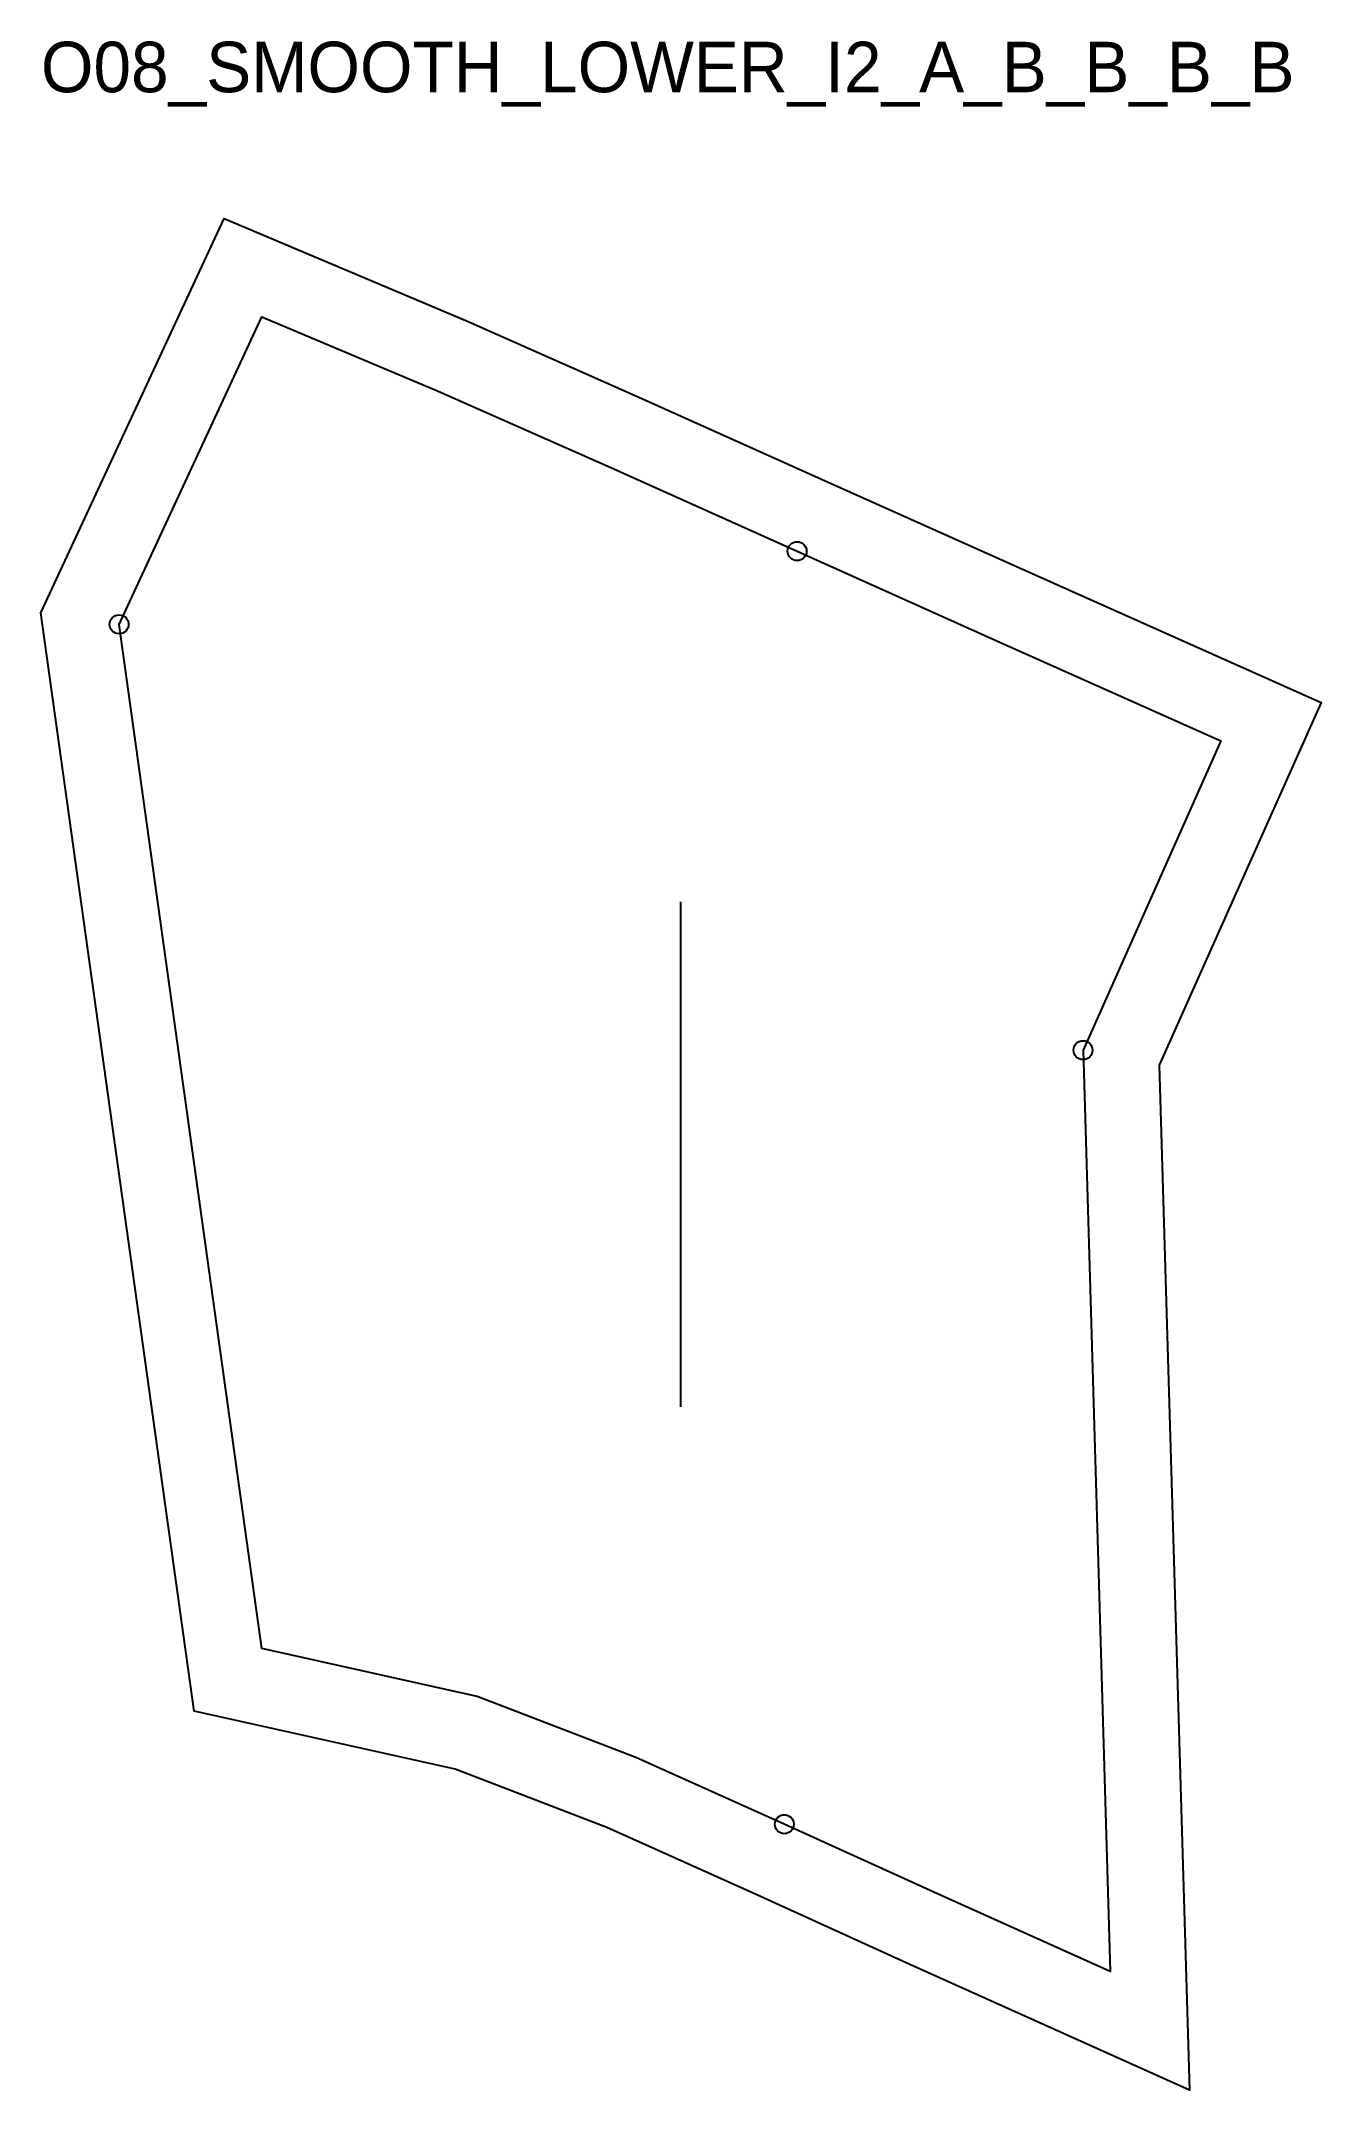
# Model space of a CAD drawing. Header units: millimetres. Extents: x -35 to 168, y -70 to 255.
import ezdxf

# ---------------------------------------------------------------- set-up
doc = ezdxf.new("R2010")
doc.units = ezdxf.units.MM
for name, color, linetype in [('CUT', 1, 'Continuous'), ('GRAIN', 3, 'Continuous'), ('ID', 7, 'Continuous'), ('NOTCH', 2, 'Continuous'), ('SEAM', 5, 'Continuous')]:
    doc.layers.add(name, color=color, linetype=linetype)

msp = doc.modelspace()

# ---------------------------------------------------------------- linework, layer by layer
at = {"layer": 'CUT'}
msp.add_lwpolyline([(-10.73, -9.91), (-35, 164.09), (-6, 226.54), (32.66, 210.21), (60.18, 198.05), (89.69, 184.78), (121.92, 170.34), (167.79, 149.87), (142.16, 92.41), (146.93, -69.92), (102.65, -50.06), (77.82, -38.76), (54.64, -28.34), (30.62, -19.09), (-10.73, -9.91)], close=True, dxfattribs=at)
at = {"layer": 'GRAIN'}
msp.add_line((66.39, 38.31), (66.39, 118.31), dxfattribs=at)
at = {"layer": 'NOTCH'}
for centre in [(84.78, 173.84), (-22.62, 162.25), (130.08, 94.8), (82.76, -27.82)]:
    msp.add_circle(centre, 1.5, dxfattribs=at)
at = {"layer": 'SEAM'}
msp.add_lwpolyline([(0, 0), (-22.62, 162.25), (0, 210.98), (27.9, 199.19), (55.3, 187.08), (84.78, 173.84), (117.02, 159.39), (151.94, 143.8), (130.08, 94.8), (134.37, -51.14), (107.59, -39.12), (82.76, -27.82), (59.26, -17.26), (34.09, -7.57)], close=True, dxfattribs=at)

# ---------------------------------------------------------------- texts
at = {"layer": 'ID'}
msp.add_text('O08_SMOOTH_LOWER_I2_A_B_B_B_B', height=8, dxfattribs=at).set_placement((-35, 246.54))

doc.saveas('drawing.dxf')
